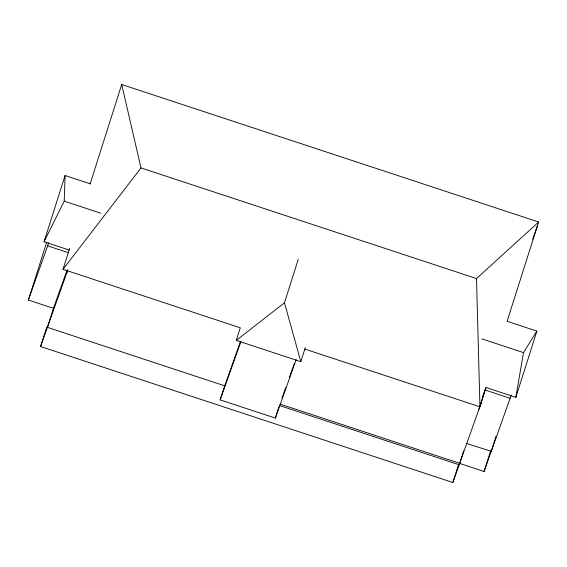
<?xml version="1.0" encoding="UTF-8"?>
<svg xmlns="http://www.w3.org/2000/svg" width="567" height="567" viewBox="0 0 567 567"><rect width="100%" height="100%" fill="white"/><g stroke="black" fill="none" stroke-linecap="round" stroke-linejoin="round"><path stroke-width="0.85" d="M69.131 250.04L44.042 241.762L64.241 201.143L65.077 175.522L90.706 183.97M304.826 349.074L479.951 406.83L486.075 387.537L515.835 397.354L523.483 352.603L536.871 331.114L507.111 321.298L538.65 222.009L121.707 84.504L90.174 183.793M44.042 241.762L65.077 175.522M67.14 269.871L53.44 308.328L28.35 300.056L46.792 242.024M305.315 347.528L300.822 361.675L236.283 340.391L240.288 327.79L63.008 269.325L69.628 248.488M481.177 402.96L452.856 482.496L40.583 346.529L46.707 327.244M53.567 307.973L47.408 327.357L224.688 385.822M66.615 273.422L67.679 270.069M296.208 359.57L275.371 418.085L220.166 399.877L224.171 387.275L240.295 342M300.822 361.675L284.464 302.806L298.292 259.254M275.371 418.085L278.844 407.163M452.856 482.496L458.717 464.047M459.943 462.594L463.671 450.857M478.924 409.296L485.047 390.004L510.137 398.282M459.816 463.487L484.076 471.482L490.71 450.588M496.061 436.186L491.256 451.311L466.067 443.309M515.835 397.354L536.871 331.114M28.35 300.056L48.79 242.648M40.583 346.529L67.756 270.211M220.166 399.877L241.003 341.362M281.955 398.24L285.782 387.488M289.319 377.565L294.323 363.511M532.682 239.182L537.424 225.872M482.673 396.666L485.891 387.63M484.076 471.482L511.271 395.114M63.008 269.325L140.992 167.917L121.707 84.504M479.951 406.83L476.507 278.567L538.65 222.009M236.283 340.391L284.464 302.806M140.992 167.917L476.507 278.567M64.241 201.143L100.735 213.185M481.893 338.882L523.483 352.603M47.649 245.858L68.557 252.754M279.892 404.023L459.681 463.317M279.375 405.483L459.164 464.777"/></g></svg>
